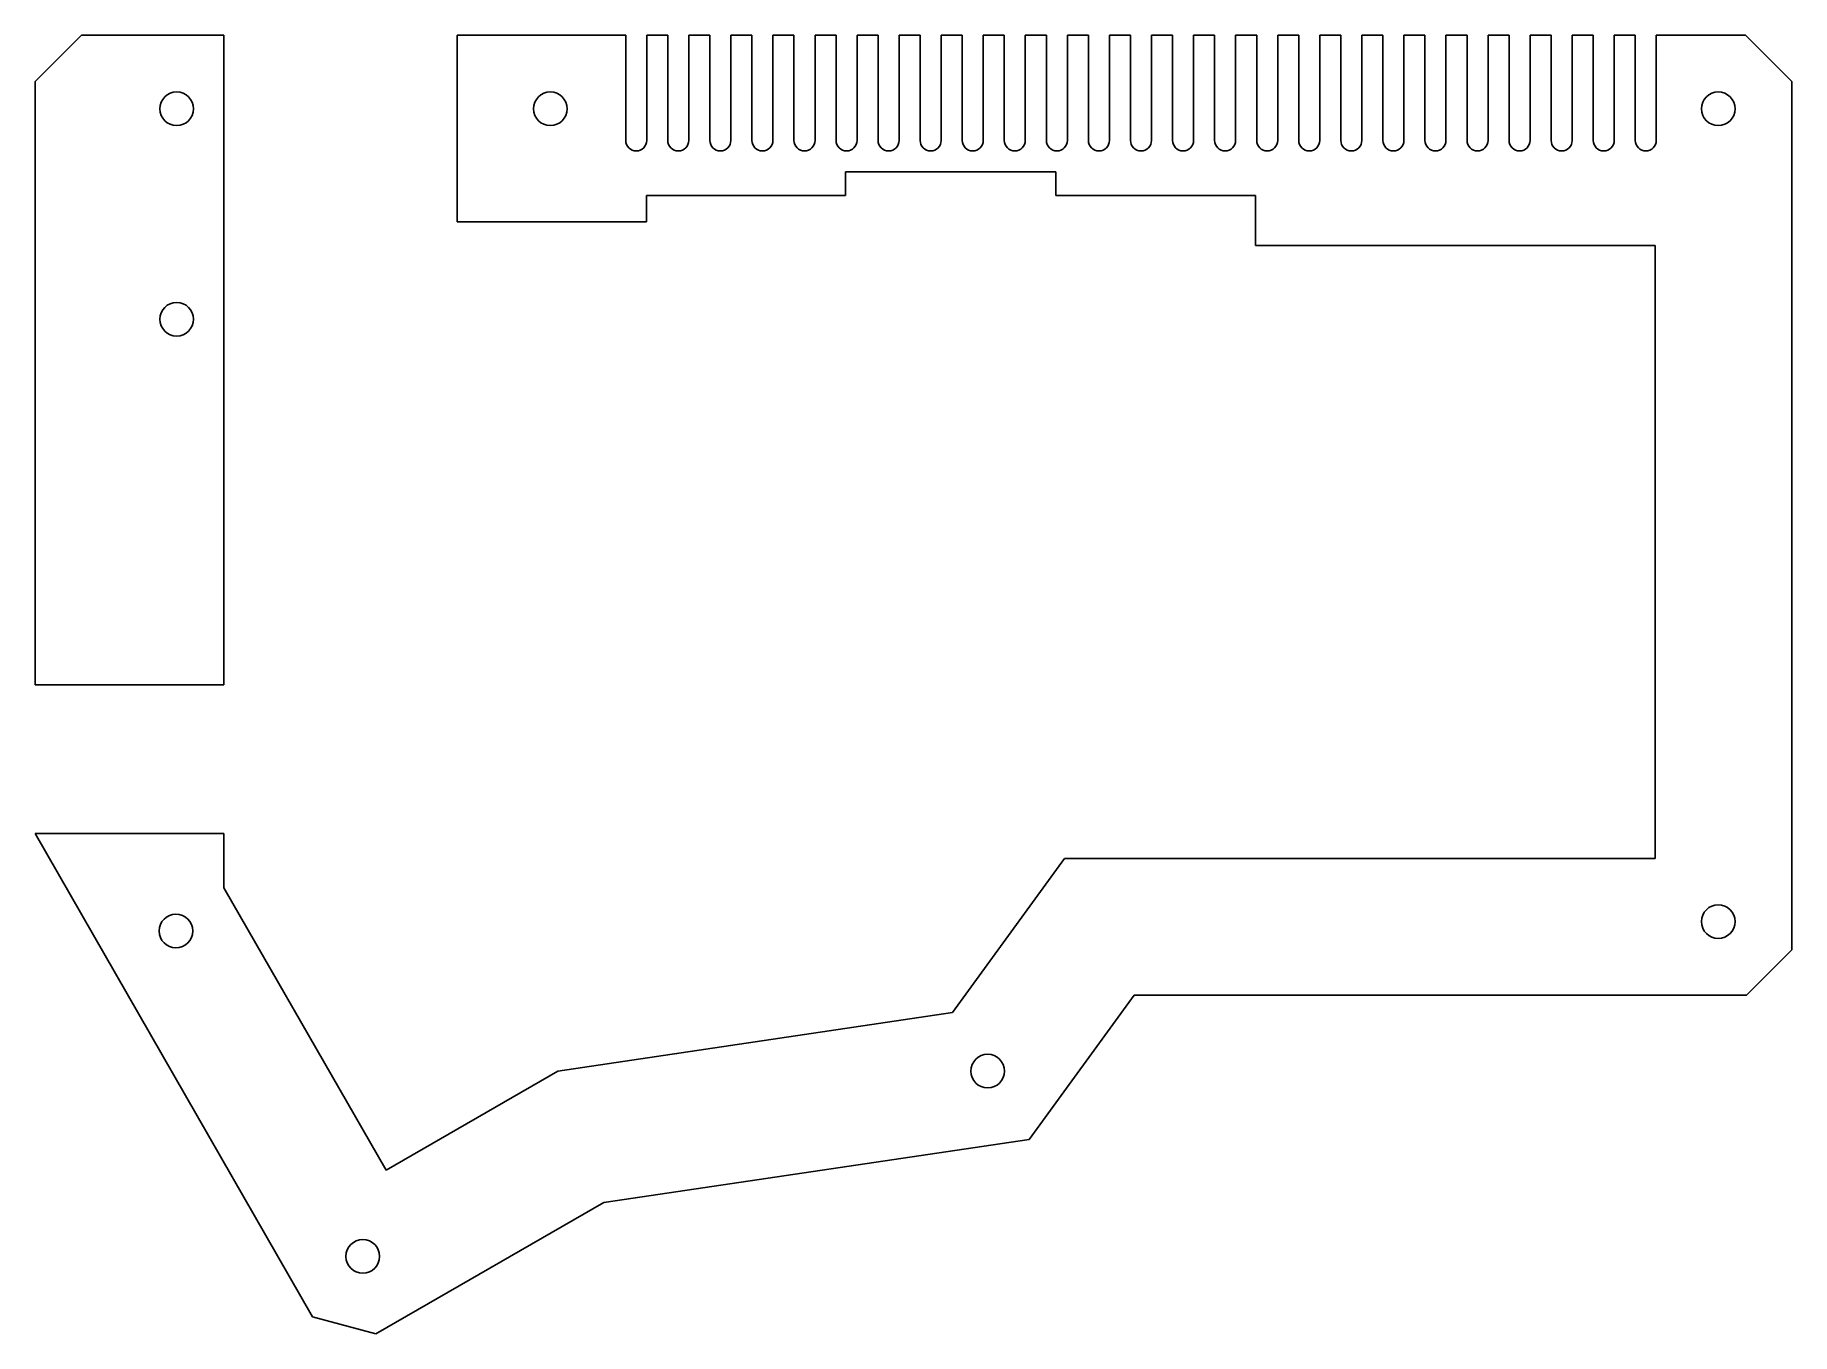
# Model space of a CAD drawing. Header units: millimetres. Extents: x -159 to 8, y -118 to 5.
import ezdxf

# ---------------------------------------------------------------- set-up
doc = ezdxf.new("R2010")
doc.units = ezdxf.units.MM

msp = doc.modelspace()

# ---------------------------------------------------------------- linework, layer by layer
at = {"color": 7, "linetype": 'Continuous', "lineweight": 25}
for p, q in [((-155.06, 5.32), (-159.48, 0.91)), ((-141.52, 5.32), (-155.06, 5.32)), ((-141.52, 5.32), (-141.52, -56.42)), ((-119.35, 5.32), (-119.35, 1.57)), ((-103.32, 5.32), (-119.35, 5.32)), ((-103.32, 5.32), (-103.32, -4.68)), ((-101.32, -4.68), (-101.32, 5.32)), ((-99.32, 5.32), (-101.32, 5.32)), ((-99.32, 5.32), (-99.32, -4.68)), ((-97.32, -4.68), (-97.32, 5.32)), ((-95.32, 5.32), (-97.32, 5.32)), ((-95.32, 5.32), (-95.32, -4.68)), ((-93.32, -4.68), (-93.32, 5.32)), ((-91.32, 5.32), (-93.32, 5.32)), ((-91.32, 5.32), (-91.32, -4.68)), ((-89.32, -4.68), (-89.32, 5.32)), ((-87.32, 5.32), (-89.32, 5.32)), ((-87.32, 5.32), (-87.32, -4.68)), ((-85.32, -4.68), (-85.32, 5.32)), ((-83.32, 5.32), (-85.32, 5.32)), ((-83.32, 5.32), (-83.32, -4.68)), ((-81.32, -4.68), (-81.32, 5.32)), ((-79.32, 5.32), (-81.32, 5.32)), ((-79.32, 5.32), (-79.32, -4.68)), ((-77.32, -4.68), (-77.32, 5.32)), ((-75.32, 5.32), (-77.32, 5.32)), ((-75.32, 5.32), (-75.32, -4.68)), ((-73.32, -4.68), (-73.32, 5.32)), ((-71.32, 5.32), (-73.32, 5.32)), ((-71.32, 5.32), (-71.32, -4.68)), ((-69.32, -4.68), (-69.32, 5.32)), ((-67.32, 5.32), (-69.32, 5.32)), ((-67.32, 5.32), (-67.32, -4.68)), ((-65.32, -4.68), (-65.32, 5.32)), ((-63.32, 5.32), (-65.32, 5.32)), ((-63.32, 5.32), (-63.32, -4.68)), ((-61.32, -4.68), (-61.32, 5.32)), ((-59.32, 5.32), (-61.32, 5.32)), ((-59.32, 5.32), (-59.32, -4.68)), ((-57.32, -4.68), (-57.32, 5.32)), ((-55.32, 5.32), (-57.32, 5.32)), ((-55.32, 5.32), (-55.32, -4.68)), ((-53.32, -4.68), (-53.32, 5.32)), ((-51.32, 5.32), (-53.32, 5.32)), ((-51.32, 5.32), (-51.32, -4.68)), ((-49.32, -4.68), (-49.32, 5.32)), ((-47.32, 5.32), (-49.32, 5.32)), ((-47.32, 5.32), (-47.32, -4.68)), ((-45.32, -4.68), (-45.32, 5.32)), ((-43.32, 5.32), (-45.32, 5.32)), ((-43.32, 5.32), (-43.32, -4.68)), ((-41.32, -4.68), (-41.32, 5.32)), ((-39.32, 5.32), (-41.32, 5.32)), ((-39.32, 5.32), (-39.32, -4.68)), ((-37.32, -4.68), (-37.32, 5.32)), ((-35.32, 5.32), (-37.32, 5.32)), ((-35.32, 5.32), (-35.32, -4.68)), ((-33.32, -4.68), (-33.32, 5.32)), ((-31.32, 5.32), (-33.32, 5.32)), ((-31.32, 5.32), (-31.32, -4.68)), ((-29.32, -4.68), (-29.32, 5.32)), ((-27.32, 5.32), (-29.32, 5.32)), ((-27.32, 5.32), (-27.32, -4.68)), ((-25.32, -4.68), (-25.32, 5.32)), ((-23.32, 5.32), (-25.32, 5.32)), ((-23.32, 5.32), (-23.32, -4.68)), ((-21.32, -4.68), (-21.32, 5.32)), ((-19.32, 5.32), (-21.32, 5.32)), ((-19.32, 5.32), (-19.32, -4.68)), ((-17.32, -4.68), (-17.32, 5.32)), ((-15.32, 5.32), (-17.32, 5.32)), ((-15.32, 5.32), (-15.32, -4.68)), ((-13.32, -4.68), (-13.32, 5.32)), ((-11.32, 5.32), (-13.32, 5.32)), ((-11.32, 5.32), (-11.32, -4.68)), ((-9.32, -4.68), (-9.32, 5.32)), ((-7.32, 5.32), (-9.32, 5.32)), ((-7.32, 5.32), (-7.32, -4.68)), ((-5.32, -4.68), (-5.32, 5.32)), ((3.15, 5.32), (-5.32, 5.32)), ((7.57, 0.9), (3.15, 5.32)), ((-159.48, 0.91), (-159.48, -56.42)), ((-119.35, 1.57), (-119.35, -12.43)), ((7.57, -81.61), (7.57, 0.9)), ((-62.43, -7.68), (-82.43, -7.68)), ((-82.43, -7.68), (-82.43, -9.93)), ((-62.43, -9.93), (-62.43, -7.68)), ((-82.43, -9.93), (-101.35, -9.93)), ((-101.35, -9.93), (-101.35, -12.43)), ((-43.43, -9.93), (-62.43, -9.93)), ((-43.43, -14.68), (-43.43, -9.93)), ((-101.35, -12.43), (-119.35, -12.43)), ((-5.43, -14.68), (-43.43, -14.68)), ((-5.43, -72.93), (-5.43, -14.68)), ((-141.52, -56.42), (-159.48, -56.42)), ((-159.48, -70.57), (-133.1, -116.49)), ((-159.48, -70.57), (-141.52, -70.57)), ((-141.52, -70.57), (-141.52, -75.73)), ((-72.26, -87.57), (-61.58, -72.93)), ((-5.43, -72.93), (-61.58, -72.93)), ((-141.52, -75.73), (-126.11, -102.56)), ((7.57, -81.61), (3.25, -85.93)), ((-64.97, -99.63), (-54.97, -85.93)), ((3.25, -85.93), (-54.97, -85.93)), ((-109.76, -93.15), (-72.26, -87.57)), ((-126.11, -102.56), (-109.76, -93.15)), ((-105.41, -105.64), (-64.97, -99.63)), ((-127.08, -118.11), (-105.41, -105.64)), ((-133.1, -116.49), (-127.08, -118.11))]:
    msp.add_line(p, q, dxfattribs=at)
for centre in [(-146.02, -1.68), (-110.49, -1.68), (0.57, -1.68), (-146.02, -21.68), (-146.09, -79.82), (0.57, -78.93), (-68.9, -93.14), (-128.32, -110.75)]:
    msp.add_circle(centre, 1.6, dxfattribs=at)
for centre in [(-102.32, -4.68), (-98.32, -4.68), (-94.32, -4.68), (-90.32, -4.68), (-86.32, -4.68), (-82.32, -4.68), (-78.32, -4.68), (-74.32, -4.68), (-70.32, -4.68), (-66.32, -4.68), (-62.32, -4.68), (-58.32, -4.68), (-54.32, -4.68), (-50.32, -4.68), (-46.32, -4.68), (-42.32, -4.68), (-38.32, -4.68), (-34.32, -4.68), (-30.32, -4.68), (-26.32, -4.68), (-22.32, -4.68), (-18.32, -4.68), (-14.32, -4.68), (-10.32, -4.68), (-6.32, -4.68)]:
    msp.add_arc(centre, 1, 180, 0, dxfattribs=at)

doc.saveas('drawing.dxf')
